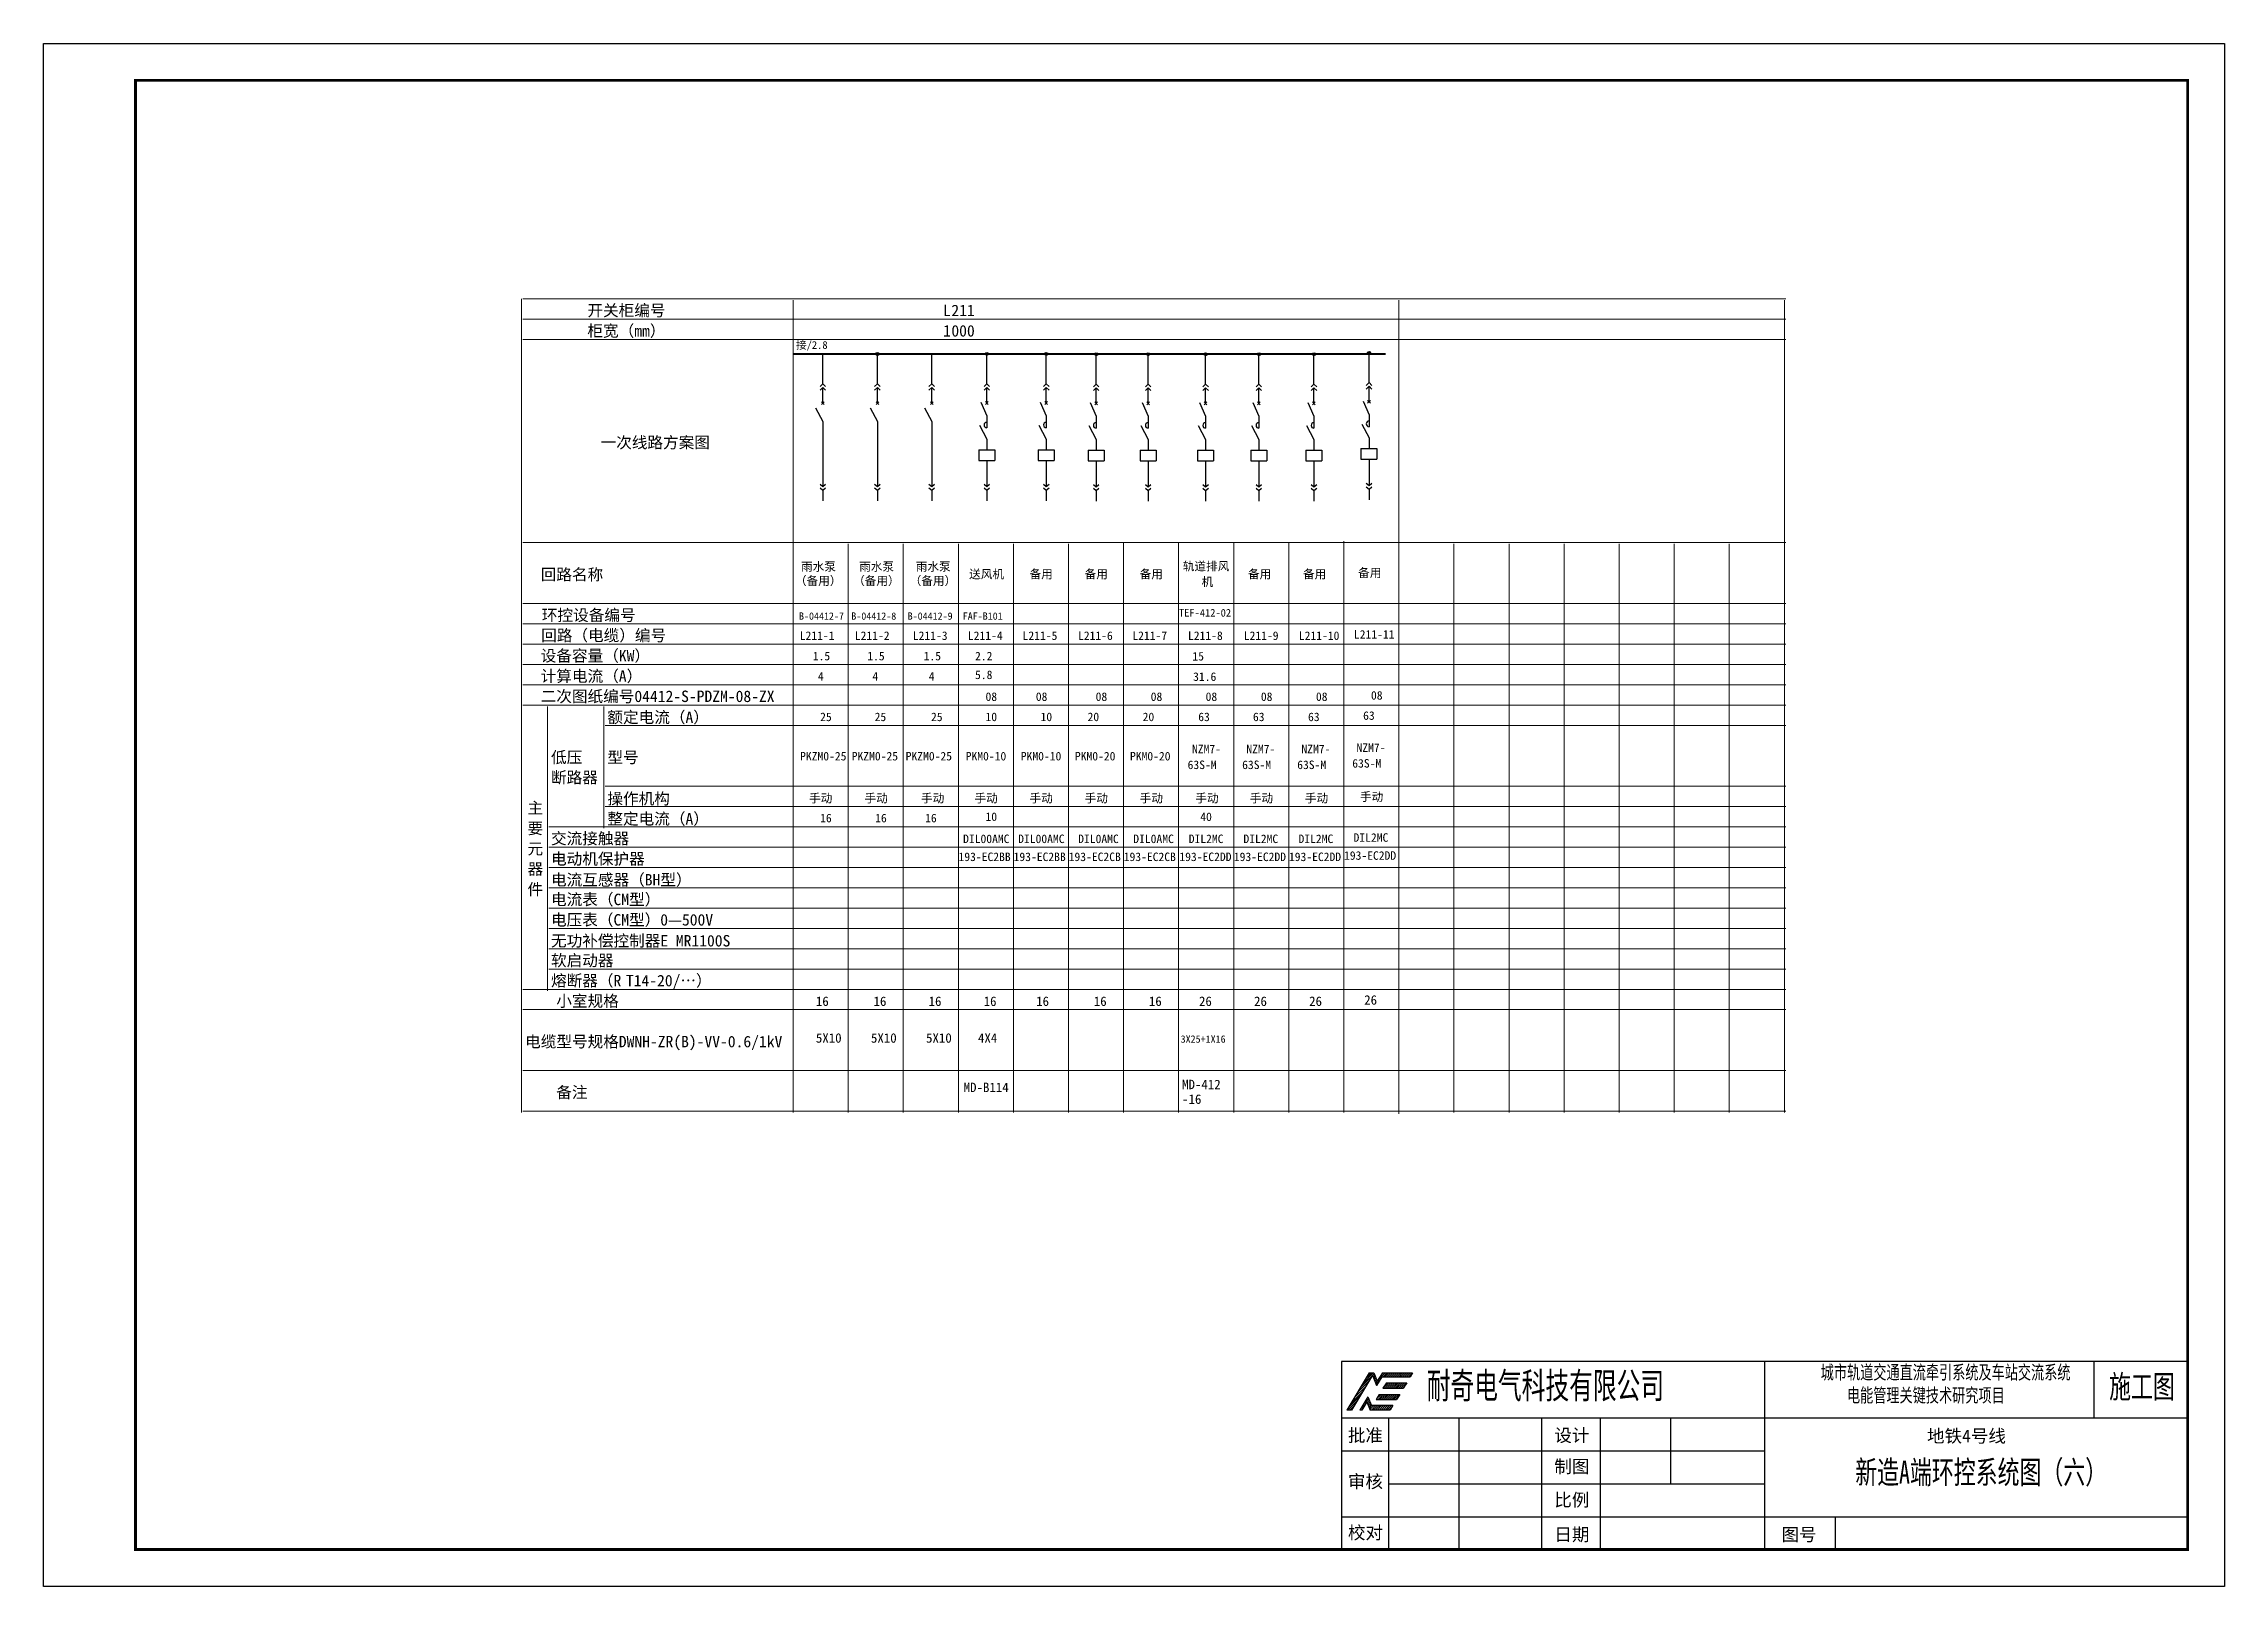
# Model space of a CAD drawing. Extents: x 816817 to 1101147, y -233330 to -224121.
# Drawn here: x 1089267 to 1101147, y -233330 to -224930 of the extents above; entities outside this region: 3.
import ezdxf
from ezdxf.enums import TextEntityAlignment as Align

# ---------------------------------------------------------------- set-up
doc = ezdxf.new("R2010")
doc.units = 0
doc.header["$LTSCALE"] = 100
doc.header["$MEASUREMENT"] = 0
doc.linetypes.add('CONTINOUS', pattern=[2.5, 1.25, 0.25, 0.25, 0.25, 0.25, 0.25])
doc.layers.get('0').update_dxf_attribs({"color": 252, "linetype": 'CONTINUOUS'})
for name, color, linetype in [('SINGLELINE', 7, 'CONTINUOUS'), ('图框', 4, 'CONTINUOUS'), ('文字', 7, 'CONTINUOUS'), ('标注 @ 100', 7, 'CONTINUOUS')]:
    doc.layers.add(name, color=color, linetype=linetype)
doc.styles.add('CZ', font='romans.shx', dxfattribs={"width": 0.7, "bigfont": 'hztxt.shx'})
doc.styles.add('HT', font='simhei.ttf')
doc.styles.get("Standard").update_dxf_attribs({"font": 'COMPLEX', "width": 0.666667, "bigfont": 'DXT'})
doc.styles.add('WEN', font='', dxfattribs={"width": 0.7})
doc.styles.add('WMF-宋体1', font='')
doc.styles.get('WEN').set_extended_font_data('SimSun')
doc.styles.get('WMF-宋体1').set_extended_font_data('SimSun')
pattern_1 = [(45, (965297.757, -248823.082), (-26.60573, 26.60573), [])]

# ---------------------------------------------------------------- blocks, each defined once
blk = doc.blocks.new('图框')
at = {"layer": '图框'}
h = blk.add_hatch(dxfattribs=at)
h.set_pattern_fill('ANSI31', color=5, scale=11.850767)
h.set_pattern_definition(pattern_1)
h.paths.add_polyline_path([(1013864, -235026), (1013937, -234905), (1013353, -234905), (1013257, -234665), (1013039, -235026), (1013091, -235026), (1013227, -234800), (1013318, -235026)], flags=17)
h.paths.add_polyline_path([(1012684, -235026), (1012807, -235026), (1013380, -234075), (1013493, -234358), (1013636, -234122), (1014409, -234122), (1014474, -234014), (1013649, -234014), (1013511, -234242), (1013420, -234014), (1013294, -234014)])
h = blk.add_hatch(dxfattribs=at)
h.set_pattern_fill('ANSI31', color=256, scale=11.850767)
h.set_pattern_definition(pattern_1)
h.paths.add_polyline_path([(1014312, -234282), (1013758, -234282), (1013666, -234434), (1014220, -234434)])
h.paths.add_polyline_path([(1014121, -234599), (1013567, -234599), (1013483, -234738), (1014037, -234738)])
h = blk.add_hatch(dxfattribs=at)
h.set_pattern_fill('ANSI31', color=3, scale=11.850767)
h.set_pattern_definition(pattern_1)
h.paths.add_polyline_path([(1013758, -234282), (1013666, -234434), (1014220, -234434), (1014312, -234282)])
h.paths.add_polyline_path([(1013567, -234599), (1013483, -234738), (1014037, -234738), (1014121, -234599)])
for p, q in [((1012536, -233704), (1012536, -238826)), ((1013294, -234014), (1012684, -235026)), ((1013294, -234014), (1013417, -234014)), ((1013420, -234014), (1013511, -234242)), ((1013649, -234014), (1013511, -234242)), ((1013649, -234014), (1014474, -234014)), ((1014474, -234014), (1014409, -234122)), ((1024062, -233704), (1024062, -238826)), ((1033026, -233704), (1033026, -235240)), ((1035587, -238826), (1035587, -233704)), ((1013380, -234075), (1012807, -235026)), ((1013380, -234075), (1013493, -234358)), ((1013567, -234599), (1013483, -234738)), ((1013636, -234122), (1013493, -234358)), ((1013567, -234599), (1014121, -234599)), ((1013636, -234122), (1014409, -234122)), ((1013758, -234282), (1013666, -234434)), ((1013666, -234434), (1014220, -234434)), ((1013758, -234282), (1014312, -234282)), ((1014121, -234599), (1014037, -234738)), ((1014312, -234282), (1014220, -234434)), ((1012807, -235026), (1012684, -235026)), ((1013257, -234665), (1013039, -235026)), ((1013091, -235026), (1013039, -235026)), ((1013227, -234800), (1013091, -235026)), ((1013227, -234800), (1013318, -235026)), ((1013257, -234665), (1013353, -234905)), ((1013864, -235026), (1013318, -235026)), ((1013937, -234905), (1013353, -234905)), ((1013483, -234738), (1014037, -234738)), ((1013937, -234905), (1013864, -235026)), ((1012536, -235240), (1024062, -235240)), ((1013817, -235240), (1013817, -238826)), ((1015737, -235240), (1015737, -238826)), ((1017985, -235240), (1017985, -237033)), ((1019579, -235240), (1019579, -238826)), ((1021500, -235240), (1021500, -237033)), ((1024062, -235240), (1035587, -235240)), ((1012536, -236137), (1024062, -236137)), ((1013817, -237033), (1024062, -237033)), ((1024062, -237033), (1024062, -237033)), ((1012536, -237930), (1024062, -237930)), ((1024062, -237930), (1035587, -237930)), ((1025982, -237930), (1025982, -238826)), ((1012536, -238826), (1035587, -238826))]:
    blk.add_line(p, q, dxfattribs=at)
at = {"layer": '图框', "lineweight": 30}
for p, q in [((1035587, -233704), (1012536, -233704)), ((1012536, -233704), (1012536, -238826))]:
    blk.add_line(p, q, dxfattribs=at)
at = {"layer": '图框', "linetype": 'CONTINOUS'}
for p, q in [((1017985, -237033), (1017985, -238826)), ((1021500, -238826), (1021500, -238826))]:
    blk.add_line(p, q, dxfattribs=at)
at = {"layer": '图框', "color": 0, "ltscale": 0.2, "style": 'HT'}
for s, p in [('批准', (1012711, -235889)), ('设计', (1018334, -235889)), ('地铁4号线', (1028485, -235907)), ('制图', (1018334, -236736)), ('审核', (1012711, -237145)), ('比例', (1018334, -237647)), ('校对', (1012711, -238539)), ('日期', (1018334, -238589)), ('图号', (1024520, -238589))]:
    blk.add_text(s, height=350, dxfattribs=at).set_placement(p)
at = {"layer": '图框', "color": 0, "insert": (1014858, -234002), "char_height": 711.05, "attachment_point": 1}
blk.add_mtext_dynamic_manual_height_columns('{\\fSimSun|b0|i0|c134|p2;耐奇电气科技有限公司}', width=8427.24, gutter_width=12.5, heights=[0], dxfattribs=at)
blk = doc.blocks.new('1231')
at = {"layer": 'SINGLELINE', "linetype": 'Continuous'}
for p, q in [((135.36, 251.06), (136.11, 251.81)), ((135.36, 250.06), (136.11, 250.81)), ((136.86, 251.06), (136.11, 251.81)), ((136.86, 250.06), (136.11, 250.81)), ((133.9, 233.84), (138.26, 233.84)), ((136.11, 236.74), (136.11, 233.84)), ((133.9, 230.93), (138.26, 230.93)), ((135.36, 224.47), (136.11, 223.82)), ((135.36, 223.47), (136.11, 222.82)), ((136.11, 223.82), (136.86, 224.47)), ((136.11, 222.82), (136.86, 223.47)), ((136.11, 222.82), (136.11, 222.78)), ((136.11, 222.82), (136.11, 219.92))]:
    blk.add_line(p, q, dxfattribs=at)
for points in [[(136.11, 251.81), (136.11, 259.92)], [(136.11, 246.71), (136.11, 250.81)], [(136.11, 247.42), (136.11, 250.81)], [(134.48, 246.79), (136.11, 243.04)], [(136.48, 246.94), (135.73, 246.19)], [(135.73, 246.94), (136.48, 246.19)], [(134.11, 240.49), (136.11, 236.74)], [(136.11, 243.04), (136.11, 239.8)], [(133.9, 233.84), (133.9, 230.93)], [(138.26, 233.84), (138.26, 230.93)], [(136.11, 230.93), (136.11, 223.82)]]:
    blk.add_lwpolyline(points, dxfattribs=at)
for radius in [0.4, 0.2]:
    blk.add_circle((136.11, 259.92), radius, dxfattribs=at)
blk.add_arc((136.11, 240.57), 0.768, 90, 270, dxfattribs=at)
blk.add_point((136.11, 259.92), dxfattribs=at)

msp = doc.modelspace()

# ---------------------------------------------------------------- linework, layer by layer
for p, q in [((1093497, -226797), (1093512, -226782)), ((1093527, -226797), (1093512, -226782)), ((1093794, -226797), (1093809, -226782)), ((1093824, -226797), (1093809, -226782)), ((1094090, -226797), (1094105, -226782)), ((1094120, -226797), (1094105, -226782)), ((1093497, -226817), (1093512, -226802)), ((1093527, -226817), (1093512, -226802)), ((1093794, -226817), (1093809, -226802)), ((1093824, -226817), (1093809, -226802)), ((1094090, -226817), (1094105, -226802)), ((1094120, -226817), (1094105, -226802)), ((1093512, -226988), (1093512, -227200)), ((1093809, -226988), (1093809, -227200)), ((1094105, -226988), (1094105, -227200)), ((1093497, -227329), (1093512, -227342)), ((1093497, -227349), (1093512, -227362)), ((1093512, -227342), (1093527, -227329)), ((1093512, -227362), (1093527, -227349)), ((1093512, -227362), (1093512, -227363)), ((1093512, -227362), (1093512, -227420)), ((1093794, -227329), (1093809, -227342)), ((1093794, -227349), (1093809, -227362)), ((1093809, -227342), (1093824, -227329)), ((1093809, -227362), (1093824, -227349)), ((1093809, -227362), (1093809, -227420)), ((1093809, -227362), (1093809, -227363)), ((1094090, -227329), (1094105, -227342)), ((1094090, -227349), (1094105, -227362)), ((1094105, -227342), (1094120, -227329)), ((1094105, -227362), (1094120, -227349)), ((1094105, -227362), (1094105, -227363)), ((1094105, -227362), (1094105, -227420))]:
    msp.add_line(p, q)
at = {"color": 7, "lineweight": 0}
for points in [[(1091871, -226320), (1091871, -230750)], [(1091878, -226320), (1098758, -226320)], [(1091878, -226431), (1098758, -226431)], [(1093350, -226327), (1093350, -230750)], [(1098750, -226327), (1098750, -230750)], [(1091878, -226541), (1098758, -226541)], [(1091878, -227647), (1098758, -227647)], [(1093650, -227654), (1093650, -227986)], [(1093950, -227654), (1093950, -230750)], [(1094250, -227654), (1094250, -230750)], [(1094550, -227654), (1094550, -230750)], [(1094850, -227654), (1094850, -230750)], [(1095150, -227647), (1095150, -229195)], [(1095450, -227647), (1095450, -230750)], [(1096350, -227654), (1096350, -230750)], [(1096650, -227654), (1096650, -230750)], [(1096950, -227654), (1096950, -230750)], [(1097250, -227654), (1097250, -230750)], [(1097550, -227654), (1097550, -230750)], [(1097850, -227654), (1097850, -230750)], [(1098150, -227654), (1098150, -230750)], [(1098450, -227654), (1098450, -230750)], [(1091878, -227979), (1098758, -227979)], [(1091878, -228089), (1098758, -228089)], [(1093650, -227979), (1093650, -230750)], [(1095449, -227979), (1095449, -229202)], [(1091878, -228200), (1098758, -228200)], [(1091878, -228310), (1098758, -228310)], [(1091878, -228421), (1098758, -228421)], [(1091878, -228532), (1098758, -228532)], [(1092012, -228539), (1092012, -230087)], [(1092319, -228539), (1092319, -229202)], [(1092326, -228642), (1098758, -228642)], [(1092326, -228974), (1098758, -228974)], [(1092326, -229084), (1098758, -229084)], [(1092020, -229195), (1098758, -229195)], [(1095150, -229195), (1095150, -229866)], [(1092020, -229306), (1098758, -229306)], [(1092020, -229416), (1098758, -229416)], [(1092020, -229527), (1098758, -229527)], [(1092020, -229637), (1098758, -229637)], [(1092020, -229748), (1098758, -229748)], [(1095150, -229748), (1095150, -230750)], [(1095450, -229748), (1095450, -230750)], [(1092020, -229858), (1098758, -229858)], [(1092020, -229969), (1098758, -229969)], [(1091878, -230080), (1098758, -230080)], [(1091878, -230190), (1098758, -230190)], [(1091878, -230522), (1098758, -230522)], [(1091878, -230743), (1098758, -230743)]]:
    msp.add_lwpolyline(points, dxfattribs=at)
at = {"color": 1, "lineweight": 0}
msp.add_lwpolyline([(1096650, -226327), (1096650, -230758)], dxfattribs=at)
for points in [[(1093512, -226782), (1093512, -226620)], [(1093809, -226782), (1093809, -226620)], [(1094105, -226782), (1094105, -226620)], [(1093519, -226880), (1093504, -226895)], [(1093504, -226880), (1093519, -226895)], [(1093512, -226870), (1093512, -226802)], [(1093512, -226884), (1093512, -226802)], [(1093802, -226880), (1093817, -226895)], [(1093817, -226880), (1093802, -226895)], [(1093809, -226870), (1093809, -226802)], [(1093809, -226884), (1093809, -226802)], [(1094113, -226880), (1094098, -226895)], [(1094098, -226880), (1094113, -226895)], [(1094105, -226870), (1094105, -226802)], [(1094105, -226884), (1094105, -226802)], [(1093472, -226913), (1093512, -226988)], [(1093769, -226913), (1093809, -226988)], [(1094065, -226913), (1094105, -226988)], [(1093512, -227200), (1093512, -227342)], [(1093809, -227200), (1093809, -227342)], [(1094105, -227200), (1094105, -227342)]]:
    msp.add_lwpolyline(points)
at = {"lineweight": 0}
for points in [[(1095750, -227647), (1095750, -230750)], [(1096050, -227647), (1096050, -230750)], [(1096350, -227640), (1096350, -230743)]]:
    msp.add_lwpolyline(points, dxfattribs=at)
for radius in [8, 4]:
    msp.add_circle((1093809, -226620), radius)
msp.add_point((1093809, -226620))
at = {"layer": 'SINGLELINE', "const_width": 10}
for points in [[(1093351, -226620), (1093501, -226620)], [(1093501, -226620), (1093651, -226620)], [(1093651, -226620), (1093801, -226620)], [(1093801, -226620), (1093951, -226620)], [(1093951, -226620), (1094101, -226620)], [(1094101, -226620), (1094251, -226620)], [(1094251, -226620), (1094401, -226620)], [(1094401, -226620), (1094551, -226620)], [(1094551, -226620), (1094701, -226620)], [(1094701, -226620), (1094851, -226620)], [(1094851, -226620), (1095001, -226620)], [(1095001, -226620), (1096578, -226620)]]:
    msp.add_lwpolyline(points, dxfattribs=at)
at = {"layer": '图框'}
msp.add_lwpolyline([(1089267, -224930), (1101147, -224930), (1101147, -233330), (1089267, -233330)], close=True, dxfattribs=at)
at = {"layer": '图框', "const_width": 16}
msp.add_lwpolyline([(1089767, -225130), (1100947, -225130), (1100947, -233130), (1089767, -233130)], close=True, dxfattribs=at)

# ---------------------------------------------------------------- block references
at = {"xscale": 20, "yscale": 20, "zscale": 20}
for p in [(1091683, -231818), (1092007, -231818), (1092279, -231820), (1092562, -231820), (1092875, -231820), (1093165, -231820), (1093465, -231820), (1093765, -231812)]:
    msp.add_blockref('1231', p, dxfattribs=at)
at = {"layer": '图框', "color": 0, "linetype": 'CONTINOUS', "xscale": 0.1999999999534339, "yscale": 0.1999999999970896, "zscale": 0.2}
msp.add_blockref('图框', (893830, -185365), dxfattribs=at)

# ---------------------------------------------------------------- texts
at = {"style": 'CZ', "width": 0.7}
for s, p in [('结构', (817259, -224664)), ('统', (817963, -225734)), ('结构', (817259, -233164))]:
    msp.add_text(s, height=400, rotation=90, dxfattribs=at).set_placement(p)
at = {"color": 7, "lineweight": 0, "style": 'WMF-宋体1'}
for s, height, p in [('        开关柜编号', 62.36, (1091890, -226414)), ('L', 62.4, (1094167, -226414)), ('211', 62.4, (1094212, -226414)), ('        柜宽（mm）', 62.36, (1091890, -226525)), ('接/2.8', 42.1, (1093366, -226592)), ('1', 62.4, (1094167, -226525)), ('000', 62.4, (1094212, -226525)), ('一次线路方案图', 62.4, (1092301, -227133)), ('  回路名称', 62.4, (1091890, -227852)), ('雨水泵', 46.4, (1093393, -227801)), ('（备用）', 46.4, (1093360, -227878)), ('雨水泵', 46.4, (1093710, -227801)), ('（备用）', 46.4, (1093677, -227878)), ('雨水泵', 46.4, (1094018, -227801)), ('（备用）', 46.4, (1093985, -227878)), ('送风机', 46.4, (1094309, -227842)), ('备用', 46.4, (1094638, -227842)), ('备用', 46.4, (1094938, -227842)), ('备用', 46.4, (1095238, -227842)), ('轨道排风', 46.4, (1095473, -227799)), ('机', 46.4, (1095575, -227884)), ('备用', 46.4, (1095828, -227842)), ('备用', 46.4, (1096128, -227842)), ('备用', 46.4, (1096428, -227835)), ('环控设备编号', 62.4, (1091981, -228073)), ('B-04412-7', 40, (1093382, -228067)), ('B-04412-8', 40, (1093667, -228067)), ('B-04412-9', 40, (1093974, -228067)), ('FAF-B101', 40, (1094274, -228067)), ('TEF-412-02', 41.7, (1095452, -228050)), (' 回路（电缆）编号', 62.4, (1091935, -228183)), ('L211-1', 46.4, (1093386, -228177)), ('L211-2', 46.4, (1093686, -228177)), ('L211-3', 46.4, (1094002, -228177)), ('L211-4', 46.4, (1094302, -228177)), ('L211-5', 46.4, (1094600, -228177)), ('L211-6', 46.4, (1094902, -228177)), ('L211-7', 46.4, (1095198, -228177)), ('L211-8', 46.4, (1095501, -228177)), ('L211-9', 46.4, (1095805, -228177)), ('L211-10', 46.4, (1096105, -228177)), ('L211-11', 46.4, (1096405, -228170)), ('  设备容量（KW）', 62.4, (1091890, -228294)), ('  计算电流（A）', 62.4, (1091890, -228405)), ('1.5', 46.4, (1093457, -228288)), ('1.5', 46.4, (1093754, -228288)), ('1.5', 46.4, (1094061, -228288)), ('2.2', 46.4, (1094341, -228288)), ('15', 46.4, (1095525, -228289)), ('  二次图纸编号04412-S-PDZM-08-ZX', 62.36, (1091890, -228515)), ('4', 46.4, (1093485, -228398)), ('4', 46.4, (1093782, -228398)), ('4', 46.4, (1094089, -228398)), ('5.8', 46.4, (1094341, -228390)), ('31.6', 46.4, (1095529, -228400)), ('额定电流（A）', 62.4, (1092338, -228629)), ('08', 46.4, (1094398, -228509)), ('08', 46.4, (1094672, -228509)), ('08', 46.4, (1094998, -228509)), ('08', 46.4, (1095298, -228509)), ('08', 46.4, (1095597, -228509)), ('08', 46.4, (1095898, -228509)), ('08', 46.4, (1096198, -228509)), ('63', 46.4, (1096455, -228612)), ('08', 46.4, (1096498, -228502)), ('25', 46.4, (1093497, -228619)), ('25', 46.4, (1093794, -228619)), ('25', 46.4, (1094101, -228619)), ('10', 46.4, (1094398, -228619)), ('10', 46.4, (1094698, -228619)), ('20', 46.4, (1094954, -228619)), ('20', 46.4, (1095254, -228619)), ('63', 46.4, (1095557, -228619)), ('63', 46.4, (1095855, -228619)), ('63', 46.4, (1096155, -228619)), ('低压', 62.4, (1092031, -228847)), ('型号', 62.4, (1092338, -228847)), ('PKZM0-25', 46.4, (1093388, -228833)), ('PKZM0-25', 46.4, (1093669, -228833)), ('PKZM0-25', 46.4, (1093963, -228833)), ('PKM0-10', 46.4, (1094290, -228833)), ('PKM0-10', 46.4, (1094590, -228833)), ('PKM0-20', 46.4, (1094885, -228833)), ('PKM0-20', 46.4, (1095185, -228833)), ('NZM7-', 46.4, (1095523, -228794)), ('NZM7-', 46.4, (1095819, -228794)), ('NZM7-', 46.4, (1096119, -228794)), ('NZM7-', 46.4, (1096419, -228787)), ('断路器', 62.4, (1092031, -228957)), ('63S-M', 46.4, (1095499, -228880)), ('63S-M', 46.4, (1095796, -228880)), ('63S-M', 46.4, (1096096, -228880)), ('63S-M', 46.4, (1096396, -228872)), ('操作机构', 62.4, (1092338, -229072)), ('手动', 46.4, (1093437, -229062)), ('手动', 46.4, (1093739, -229062)), ('手动', 46.4, (1094047, -229062)), ('手动', 46.4, (1094338, -229062)), ('手动', 46.4, (1094638, -229062)), ('手动', 46.4, (1094938, -229062)), ('手动', 46.4, (1095238, -229062)), ('手动', 46.4, (1095541, -229062)), ('手动', 46.4, (1095838, -229062)), ('手动', 46.4, (1096138, -229062)), ('手动', 46.4, (1096438, -229054)), ('主', 62.4, (1091903, -229123)), ('整定电流（A）', 62.4, (1092338, -229182)), ('16', 46.4, (1093497, -229170)), ('16', 46.4, (1093797, -229170)), ('16', 46.4, (1094069, -229170)), ('10', 46.4, (1094398, -229163)), ('40', 46.4, (1095568, -229163)), ('要', 62.4, (1091903, -229234)), ('元', 62.4, (1091903, -229345)), ('交流接触器', 62.4, (1092031, -229289)), ('DIL00AMC', 46.4, (1094276, -229283)), ('DIL00AMC', 46.4, (1094576, -229283)), ('DIL0AMC', 46.4, (1094903, -229283)), ('DIL0AMC', 46.4, (1095203, -229283)), ('DIL2MC', 46.4, (1095505, -229283)), ('DIL2MC', 46.4, (1095803, -229283)), ('DIL2MC', 46.4, (1096103, -229283)), ('DIL2MC', 46.4, (1096403, -229276)), ('器', 62.4, (1091903, -229455)), ('电动机保护器', 62.4, (1092031, -229400)), ('193-EC2BB', 46.4, (1094251, -229381)), ('193-EC2BB', 46.4, (1094551, -229381)), ('193-EC2CB', 46.4, (1094851, -229381)), ('193-EC2CB', 46.4, (1095151, -229381)), ('193-EC2DD', 46.4, (1095454, -229381)), ('193-EC2DD', 46.4, (1095751, -229381)), ('193-EC2DD', 46.4, (1096051, -229381)), ('193-EC2DD', 46.4, (1096351, -229374)), ('件', 62.4, (1091903, -229566)), ('电流互感器（BH型）', 62.4, (1092031, -229514)), ('电流表（CM型）', 62.4, (1092031, -229621)), ('电压表（CM型）0—500V', 62.36, (1092031, -229732)), ('无功补偿控制器E', 62.4, (1092031, -229846)), ('MR1100S', 62.4, (1092711, -229846)), ('熔断器（R', 62.4, (1092031, -230063)), ('软启动器', 62.4, (1092031, -229953)), ('T14-20/…）', 62.4, (1092439, -230063)), ('    小室规格', 62.4, (1091890, -230174)), ('26', 51.5, (1096461, -230163)), ('16', 51.5, (1093474, -230170)), ('16', 51.5, (1093788, -230170)), ('16', 51.5, (1094088, -230170)), ('16', 51.5, (1094388, -230170)), ('16', 51.5, (1094674, -230170)), ('16', 51.5, (1094988, -230170)), ('16', 51.5, (1095288, -230170)), ('26', 51.5, (1095561, -230170)), ('26', 51.5, (1095861, -230170)), ('26', 51.5, (1096161, -230170)), ('电缆型号规格DWNH-ZR(B)-VV-0.6/1kV', 62.36, (1091890, -230395)), ('4X4', 51.5, (1094357, -230370)), ('3X25+1X16', 40, (1095461, -230370)), ('MD-B114', 51.5, (1094279, -230639)), ('MD-412', 51.5, (1095469, -230623)), ('    备注', 62.4, (1091890, -230671)), ('-16', 51.5, (1095469, -230703))]:
    msp.add_text(s, height=height, dxfattribs=at).set_placement(p)
at = {"color": 1, "lineweight": 0, "style": 'WMF-宋体1'}
for p in [(1093474, -230370), (1093774, -230370), (1094074, -230370)]:
    msp.add_text('5X10', height=51.5, dxfattribs=at).set_placement(p)
at = {"layer": '文字', "color": 7, "ltscale": 0.2, "style": 'WEN', "width": 0.7}
for s, p in [('施工图', (1100698, -232305)), ('新造A端环控系统图（六）', (1099822, -232771))]:
    msp.add_text(s, height=125, dxfattribs=at).set_placement(p, align=Align.CENTER)
at = {"layer": '标注 @ 100', "linetype": 'CONTINOUS', "insert": (1098948, -232127), "char_height": 75, "attachment_point": 1, "style": 'WEN'}
msp.add_mtext_dynamic_manual_height_columns('城市轨道交通直流牵引系统及车站交流系统\\P    电能管理关键技术研究项目', width=3585.75, gutter_width=25, heights=[0], dxfattribs=at)

doc.saveas('drawing.dxf')
